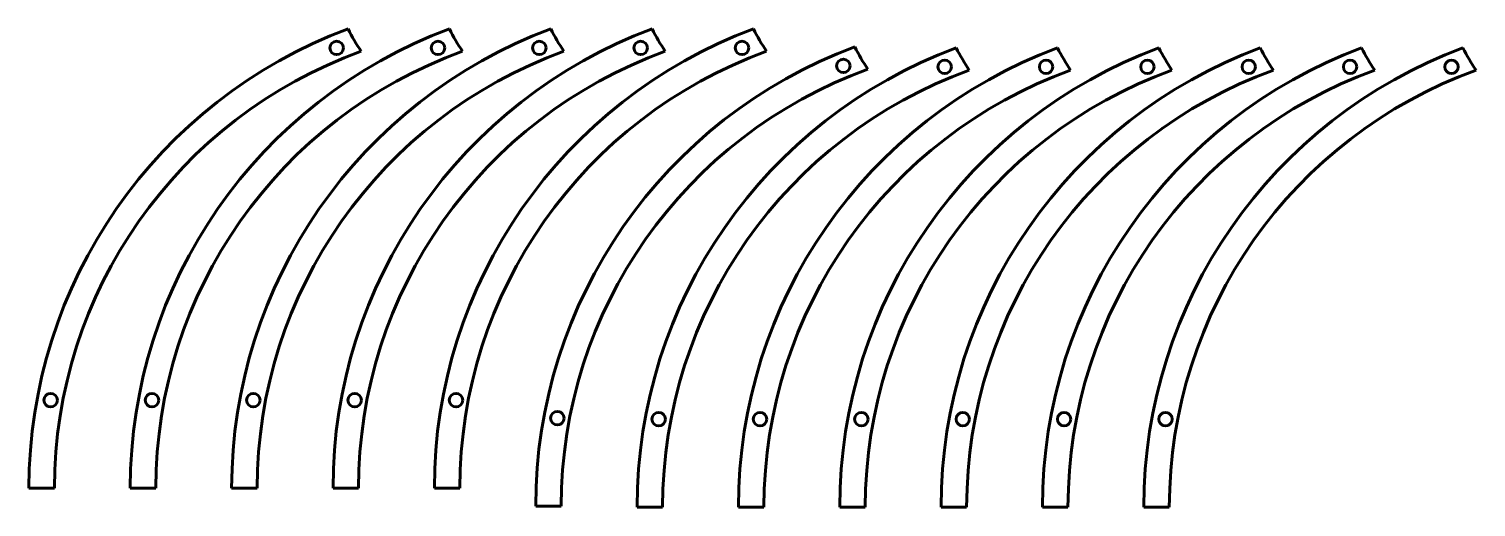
# Model space of a CAD drawing. Header units: millimetres. Extents: x -106 to 216, y -1 to 105.
import ezdxf

# ---------------------------------------------------------------- set-up
doc = ezdxf.new("R2010")
doc.units = ezdxf.units.MM
doc.linetypes.add('K5LT_BASIC', pattern=[0])

msp = doc.modelspace()

# ---------------------------------------------------------------- linework, layer by layer
at = {"color": 143, "linetype": 'K5LT_BASIC', "lineweight": 60}
for p, q in [((-106.03, 3.15), (-100.36, 3.15)), ((-83.49, 3.15), (-77.81, 3.15)), ((-60.94, 3.15), (-55.27, 3.15)), ((-38.4, 3.15), (-32.73, 3.15)), ((-15.86, 3.15), (-10.18, 3.15)), ((6.68, -0.85), (12.36, -0.85)), ((29.23, -1.06), (34.9, -1.06)), ((51.77, -1.06), (57.45, -1.06)), ((74.31, -1.06), (79.99, -1.06)), ((96.86, -1.06), (102.53, -1.06)), ((119.4, -1.06), (125.07, -1.06)), ((141.94, -1.06), (147.62, -1.06))]:
    msp.add_line(p, q, dxfattribs=at)
for centre in [(-37.59, 101.08), (-15.05, 101.08), (7.49, 101.08), (30.03, 101.08), (52.58, 101.08), (75.12, 97.08), (97.66, 96.87), (120.21, 96.87), (142.75, 96.87), (165.29, 96.87), (187.83, 96.87), (210.38, 96.87), (-101.21, 22.71), (-78.67, 22.71), (-56.12, 22.71), (-33.58, 22.71), (-11.04, 22.71), (11.51, 18.71), (34.05, 18.5), (56.59, 18.5), (79.13, 18.5), (101.68, 18.5), (124.22, 18.5), (146.76, 18.5)]:
    msp.add_circle(centre, 1.5, dxfattribs=at)
for centre, radius, start, end in [((2.97, 3.15), 109, 110.4135, 180), ((25.51, 3.15), 109, 110.4135, 180), ((48.06, 3.15), 109, 110.4135, 180), ((70.6, 3.15), 109, 110.4135, 180), ((2.97, 124.3), 42.5, 206.5491, 214.3314), ((93.14, 3.15), 109, 110.4135, 180), ((25.51, 124.3), 42.5, 206.5491, 214.3314), ((48.06, 124.3), 42.5, 206.5491, 214.3314), ((70.6, 124.3), 42.5, 206.5491, 214.3314), ((93.14, 124.3), 42.5, 206.5491, 214.3314), ((2.97, 3.15), 103.32, 109.8566, 180), ((25.51, 3.15), 103.32, 109.8566, 180), ((48.06, 3.15), 103.32, 109.8566, 180), ((70.6, 3.15), 103.32, 109.8566, 180), ((93.14, 3.15), 103.32, 109.8566, 180), ((115.68, -0.85), 109, 110.4135, 180), ((138.23, -1.06), 109, 110.4135, 180), ((160.77, -1.06), 109, 110.4135, 180), ((183.31, -1.06), 109, 110.4135, 180), ((115.68, 120.3), 42.5, 206.5491, 214.3314), ((205.86, -1.06), 109, 110.4135, 180), ((138.23, 120.09), 42.5, 206.5491, 214.3314), ((228.4, -1.06), 109, 110.4135, 180), ((160.77, 120.09), 42.5, 206.5491, 214.3314), ((250.94, -1.06), 109, 110.4135, 180), ((183.31, 120.09), 42.5, 206.5491, 214.3314), ((205.86, 120.09), 42.5, 206.5491, 214.3314), ((228.4, 120.09), 42.5, 206.5491, 214.3314), ((250.94, 120.09), 42.5, 206.5491, 214.3314), ((115.68, -0.85), 103.32, 109.8566, 180), ((138.23, -1.06), 103.32, 109.8566, 180), ((160.77, -1.06), 103.32, 109.8566, 180), ((183.31, -1.06), 103.32, 109.8566, 180), ((205.86, -1.06), 103.32, 109.8566, 180), ((228.4, -1.06), 103.32, 109.8566, 180), ((250.94, -1.06), 103.32, 109.8566, 180)]:
    msp.add_arc(centre, radius, start, end, dxfattribs=at)

doc.saveas('drawing.dxf')
